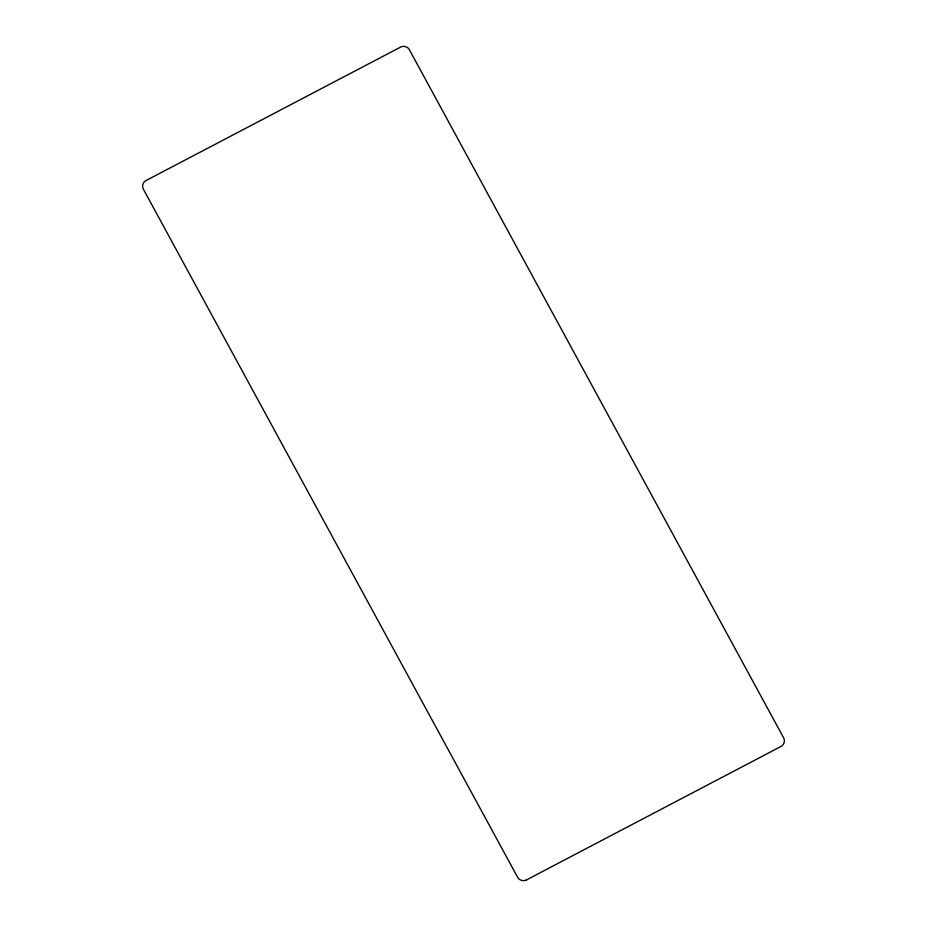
<?xml version="1.0" encoding="UTF-8"?>
<svg xmlns="http://www.w3.org/2000/svg" width="927" height="927" viewBox="0 0 927 927"><rect width="100%" height="100%" fill="white"/><g stroke="black" fill="none" stroke-linecap="round" stroke-linejoin="round"><path stroke-width="1.39" d="M526.466 879.932L781.6 746.131A6.709 6.605 5.8 0 0 783.964 738.448L409.05 49.119A6.709 6.605 5.8 0 0 401.229 46.767L145.4 180.869A6.709 6.605 5.8 0 0 143.036 188.552L517.95 877.881A6.709 6.605 5.8 0 0 525.771 880.233L526.675 879.839"/></g></svg>
